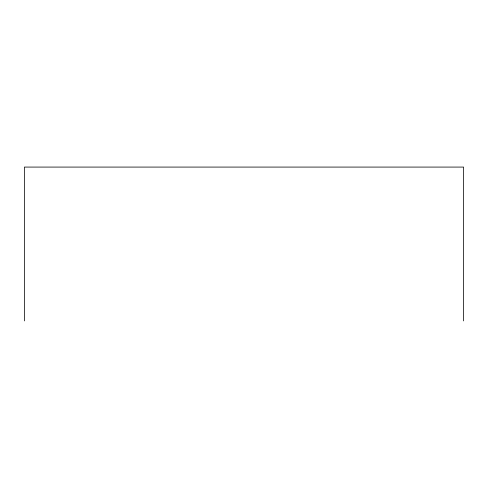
<?xml version="1.0" encoding="UTF-8"?>
<svg xmlns="http://www.w3.org/2000/svg" width="488" height="488" viewBox="0 0 488 488"><rect width="100%" height="100%" fill="white"/><g stroke="black" fill="none" stroke-linecap="round" stroke-linejoin="round"><path stroke-width="0.73" d="M463.6 320.921L463.6 167.079L24.4 167.079L24.4 320.921"/></g></svg>
